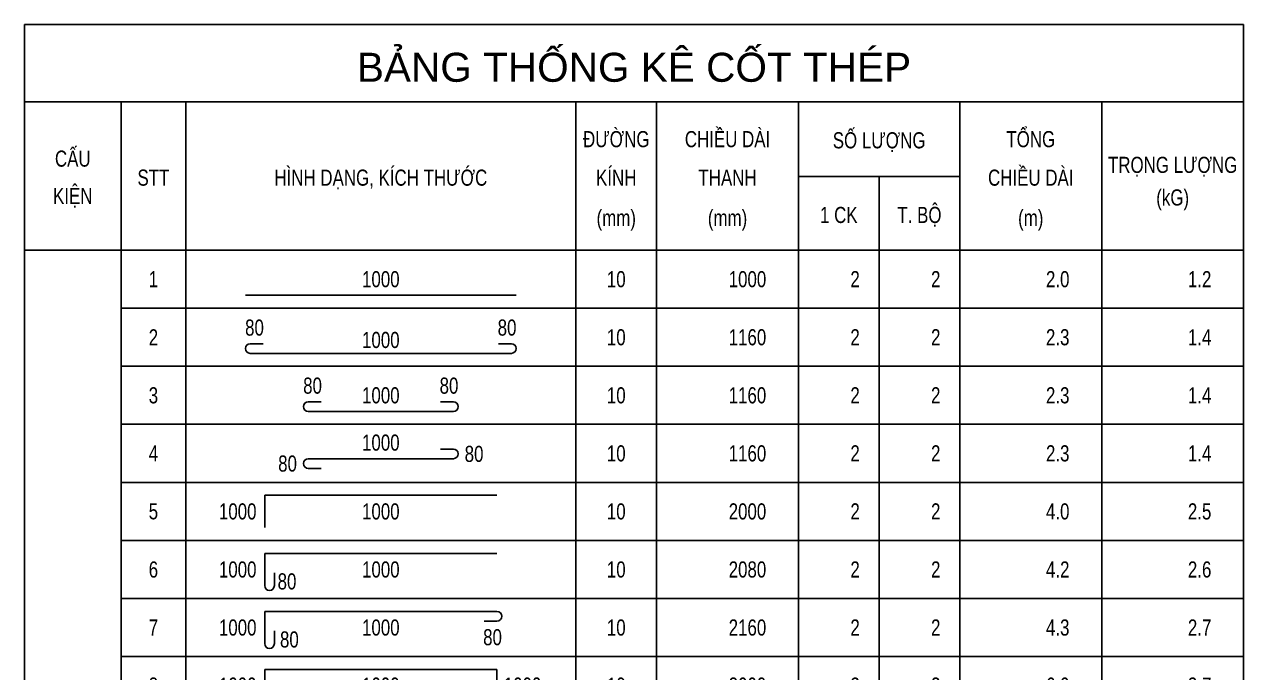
# Model space of a CAD drawing. Header units: millimetres. Extents: x -2123450 to -961021, y -260876 to 649159.
# Drawn here: x -1221121 to -1220932, y 632421.9 to 632522.4 of the extents above; entities that cross this region are included whole.
import ezdxf
from ezdxf.enums import TextEntityAlignment as Align

# ---------------------------------------------------------------- set-up
doc = ezdxf.new("R2010")
doc.units = ezdxf.units.MM
doc.header["$LTSCALE"] = 1000
doc.header["$MEASUREMENT"] = 0
doc.layers.get('0').update_dxf_attribs({"linetype": 'CONTINUOUS'})
for name, color, linetype in [('KCS_STEEL', 4, 'CONTINUOUS'), ('KCS_TEXT_TK', 2, 'CONTINUOUS'), ('KCS_THONGKE', 5, 'CONTINUOUS')]:
    doc.layers.add(name, color=color, linetype=linetype)
doc.styles.add('KCS_BIGTEXT', font='arial.ttf', dxfattribs={"width": 0.75})
doc.styles.add('KCS_SMTEXT', font='arial.ttf', dxfattribs={"width": 0.7})

# ---------------------------------------------------------------- blocks, each defined once
blk = doc.blocks.new('TK_2')
at = {"layer": 'KCS_STEEL'}
blk.add_line((19.25, 2), (61.25, 2), dxfattribs=at)
at = {"layer": 'KCS_TEXT_TK'}
for p, q in [((-15, 0), (-15, 9)), ((0, 0), (0, 9)), ((10, 0), (10, 9)), ((70.5, 0), (70.5, 9)), ((83, 0), (83, 9)), ((105, 0), (105, 9)), ((117.5, 0), (117.5, 9)), ((130, 0), (130, 9)), ((152, 0), (152, 9)), ((174, 0), (174, 9))]:
    blk.add_line(p, q, dxfattribs=at)
at = {"layer": 'KCS_THONGKE'}
blk.add_line((0, 0), (174, 0), dxfattribs=at)
at = {"layer": 'KCS_TEXT_TK', "style": 'KCS_SMTEXT', "width": 0.75}
for tag, p in [('SH', (5, 4.5)), ('L2', (40.25, 4.5)), ('DK', (76.75, 4.5))]:
    blk.add_attdef(tag, text='', height=2.5, dxfattribs=at).set_placement(p, align=Align.MIDDLE)
for tag, p in [('DAI', (100, 4.5)), ('SL1', (114.5, 4.5)), ('SLA', (127, 4.5)), ('DT', (147, 4.5)), ('TL', (169, 4.5))]:
    blk.add_attdef(tag, text='', height=2.5, dxfattribs=at).set_placement(p, align=Align.MIDDLE_RIGHT)
blk = doc.blocks.new('TK_3')
at = {"layer": 'KCS_STEEL'}
for p, q in [((22, 3.5), (20, 3.5)), ((20, 2), (60.5, 2)), ((60.5, 3.5), (58.5, 3.5))]:
    blk.add_line(p, q, dxfattribs=at)
for centre, start, end in [((20, 2.75), 90, 270), ((60.5, 2.75), 270, 90)]:
    blk.add_arc(centre, 0.75, start, end, dxfattribs=at)
at = {"layer": 'KCS_TEXT_TK'}
for p, q in [((-15, 0), (-15, 9)), ((0, 0), (0, 9)), ((10, 0), (10, 9)), ((70.5, 0), (70.5, 9)), ((83, 0), (83, 9)), ((105, 0), (105, 9)), ((117.5, 0), (117.5, 9)), ((130, 0), (130, 9)), ((152, 0), (152, 9)), ((174, 0), (174, 9))]:
    blk.add_line(p, q, dxfattribs=at)
at = {"layer": 'KCS_THONGKE'}
blk.add_line((174, 0), (0, 0), dxfattribs=at)
at = {"layer": 'KCS_TEXT_TK', "style": 'KCS_SMTEXT', "width": 0.75}
for tag, p in [('SH', (5, 4.5)), ('M', (20.67, 6)), ('M', (59.83, 6)), ('DK', (76.75, 4.5)), ('L2', (40.25, 4.08))]:
    blk.add_attdef(tag, text='', height=2.5, dxfattribs=at).set_placement(p, align=Align.MIDDLE)
for tag, p in [('DAI', (100, 4.5)), ('SL1', (114.5, 4.5)), ('SLA', (127, 4.5)), ('DT', (147, 4.5)), ('TL', (169, 4.5))]:
    blk.add_attdef(tag, text='', height=2.5, dxfattribs=at).set_placement(p, align=Align.MIDDLE_RIGHT)
blk = doc.blocks.new('TK_4')
at = {"layer": 'KCS_STEEL'}
for p, q in [((31, 3.5), (29, 3.5)), ((29, 2), (51.5, 2)), ((51.5, 3.5), (49.5, 3.5))]:
    blk.add_line(p, q, dxfattribs=at)
for centre, start, end in [((29, 2.75), 90, 270), ((51.5, 2.75), 270, 90)]:
    blk.add_arc(centre, 0.75, start, end, dxfattribs=at)
at = {"layer": 'KCS_TEXT_TK'}
for p, q in [((-15, 0), (-15, 9)), ((0, 0), (0, 9)), ((10, 0), (10, 9)), ((70.5, 0), (70.5, 9)), ((83, 0), (83, 9)), ((105, 0), (105, 9)), ((117.5, 0), (117.5, 9)), ((130, 0), (130, 9)), ((152, 0), (152, 9)), ((174, 0), (174, 9))]:
    blk.add_line(p, q, dxfattribs=at)
at = {"layer": 'KCS_THONGKE'}
blk.add_line((0, 0), (174, 0), dxfattribs=at)
at = {"layer": 'KCS_TEXT_TK', "style": 'KCS_SMTEXT', "width": 0.75}
for tag, p in [('SH', (5, 4.5)), ('M', (29.67, 6)), ('L2', (40.25, 4.5)), ('M', (50.83, 6)), ('DK', (76.75, 4.5))]:
    blk.add_attdef(tag, text='', height=2.5, dxfattribs=at).set_placement(p, align=Align.MIDDLE)
for tag, p in [('DAI', (100, 4.5)), ('SL1', (114.5, 4.5)), ('SLA', (127, 4.5)), ('DT', (147, 4.5)), ('TL', (169, 4.5))]:
    blk.add_attdef(tag, text='', height=2.5, dxfattribs=at).set_placement(p, align=Align.MIDDLE_RIGHT)
blk = doc.blocks.new('TK_5')
at = {"layer": 'KCS_STEEL'}
for p, q in [((51.5, 5.17), (49.5, 5.17)), ((29, 3.67), (51.5, 3.67)), ((31, 2.17), (29, 2.17))]:
    blk.add_line(p, q, dxfattribs=at)
for centre, start, end in [((51.5, 4.42), 270, 90), ((29, 2.92), 90, 270)]:
    blk.add_arc(centre, 0.75, start, end, dxfattribs=at)
at = {"layer": 'KCS_TEXT_TK'}
for p, q in [((-15, 0), (-15, 9)), ((0, 0), (0, 9)), ((10, 0), (10, 9)), ((70.5, 0), (70.5, 9)), ((83, 0), (83, 9)), ((105, 0), (105, 9)), ((117.5, 0), (117.5, 9)), ((130, 0), (130, 9)), ((152, 0), (152, 9)), ((174, 0), (174, 9))]:
    blk.add_line(p, q, dxfattribs=at)
at = {"layer": 'KCS_THONGKE'}
blk.add_line((0, 0), (174, 0), dxfattribs=at)
at = {"layer": 'KCS_TEXT_TK', "style": 'KCS_SMTEXT', "width": 0.75}
for tag, p in [('SH', (5, 4.5)), ('L2', (40.25, 6.17)), ('DK', (76.75, 4.5))]:
    blk.add_attdef(tag, text='', height=2.5, dxfattribs=at).set_placement(p, align=Align.MIDDLE)
blk.add_attdef('M', text='', height=2.5, dxfattribs=at).set_placement((53.25, 4.42), align=Align.MIDDLE_LEFT)
for tag, p in [('DAI', (100, 4.5)), ('SL1', (114.5, 4.5)), ('SLA', (127, 4.5)), ('DT', (147, 4.5)), ('TL', (169, 4.5)), ('M', (27.25, 2.92))]:
    blk.add_attdef(tag, text='', height=2.5, dxfattribs=at).set_placement(p, align=Align.MIDDLE_RIGHT)
blk = doc.blocks.new('TK_6')
at = {"layer": 'KCS_STEEL'}
for p, q in [((22.25, 2), (22.25, 7)), ((22.25, 7), (58.25, 7))]:
    blk.add_line(p, q, dxfattribs=at)
at = {"layer": 'KCS_TEXT_TK'}
for p, q in [((-15, 0), (-15, 9)), ((0, 0), (0, 9)), ((10, 0), (10, 9)), ((70.5, 0), (70.5, 9)), ((83, 0), (83, 9)), ((105, 0), (105, 9)), ((117.5, 0), (117.5, 9)), ((130, 0), (130, 9)), ((152, 0), (152, 9)), ((174, 0), (174, 9))]:
    blk.add_line(p, q, dxfattribs=at)
at = {"layer": 'KCS_THONGKE'}
blk.add_line((0, 0), (174, 0), dxfattribs=at)
at = {"layer": 'KCS_TEXT_TK', "style": 'KCS_SMTEXT', "width": 0.75}
for tag, p in [('SH', (5, 4.5)), ('L2', (40.25, 4.5)), ('DK', (76.75, 4.5))]:
    blk.add_attdef(tag, text='', height=2.5, dxfattribs=at).set_placement(p, align=Align.MIDDLE)
for tag, p in [('L1', (20.98, 4.5)), ('DAI', (100, 4.5)), ('SL1', (114.5, 4.5)), ('SLA', (127, 4.5)), ('DT', (147, 4.5)), ('TL', (169, 4.5))]:
    blk.add_attdef(tag, text='', height=2.5, dxfattribs=at).set_placement(p, align=Align.MIDDLE_RIGHT)
blk = doc.blocks.new('TK_7')
at = {"layer": 'KCS_STEEL'}
for p, q in [((22.25, 7), (58.25, 7)), ((22.25, 2), (22.25, 7)), ((23.75, 4), (23.75, 2))]:
    blk.add_line(p, q, dxfattribs=at)
blk.add_arc((23, 2), 0.75, 180, 0, dxfattribs=at)
at = {"layer": 'KCS_TEXT_TK'}
for p, q in [((-15, 0), (-15, 9)), ((0, 0), (0, 9)), ((10, 0), (10, 9)), ((70.5, 0), (70.5, 9)), ((83, 0), (83, 9)), ((105, 0), (105, 9)), ((117.5, 0), (117.5, 9)), ((130, 0), (130, 9)), ((152, 0), (152, 9)), ((174, 0), (174, 9))]:
    blk.add_line(p, q, dxfattribs=at)
at = {"layer": 'KCS_THONGKE'}
blk.add_line((0, 0), (174, 0), dxfattribs=at)
at = {"layer": 'KCS_TEXT_TK', "style": 'KCS_SMTEXT', "width": 0.75}
for tag, p in [('SH', (5, 4.5)), ('L2', (40.25, 4.5)), ('DK', (76.75, 4.5))]:
    blk.add_attdef(tag, text='', height=2.5, dxfattribs=at).set_placement(p, align=Align.MIDDLE)
for tag, p in [('L1', (20.98, 4.5)), ('DAI', (100, 4.5)), ('SL1', (114.5, 4.5)), ('SLA', (127, 4.5)), ('DT', (147, 4.5)), ('TL', (169, 4.5))]:
    blk.add_attdef(tag, text='', height=2.5, dxfattribs=at).set_placement(p, align=Align.MIDDLE_RIGHT)
blk.add_attdef('M', text='', height=2.5, dxfattribs=at).set_placement((24.25, 2.65), align=Align.MIDDLE_LEFT)
blk = doc.blocks.new('TK_8')
at = {"layer": 'KCS_STEEL'}
for p, q in [((22.25, 2), (22.25, 7)), ((22.25, 7), (58.25, 7)), ((23.75, 4), (23.75, 2)), ((58.25, 5.5), (56.25, 5.5))]:
    blk.add_line(p, q, dxfattribs=at)
for centre, start, end in [((58.25, 6.25), 270, 90), ((23, 2), 180, 0)]:
    blk.add_arc(centre, 0.75, start, end, dxfattribs=at)
at = {"layer": 'KCS_TEXT_TK'}
for p, q in [((-15, 0), (-15, 9)), ((0, 0), (0, 9)), ((10, 0), (10, 9)), ((70.5, 0), (70.5, 9)), ((83, 0), (83, 9)), ((105, 0), (105, 9)), ((117.5, 0), (117.5, 9)), ((130, 0), (130, 9)), ((152, 0), (152, 9)), ((174, 0), (174, 9))]:
    blk.add_line(p, q, dxfattribs=at)
at = {"layer": 'KCS_THONGKE'}
blk.add_line((174, 0), (0, 0), dxfattribs=at)
at = {"layer": 'KCS_TEXT_TK', "style": 'KCS_SMTEXT', "width": 0.75}
for tag, p in [('SH', (5, 4.5)), ('L2', (40.25, 4.5)), ('DK', (76.75, 4.5))]:
    blk.add_attdef(tag, text='', height=2.5, dxfattribs=at).set_placement(p, align=Align.MIDDLE)
for tag, p in [('L1', (20.98, 4.5)), ('DAI', (100, 4.5)), ('SL1', (114.5, 4.5)), ('SLA', (127, 4.5)), ('DT', (147, 4.5)), ('TL', (169, 4.5))]:
    blk.add_attdef(tag, text='', height=2.5, dxfattribs=at).set_placement(p, align=Align.MIDDLE_RIGHT)
blk.add_attdef('M', text='', height=2.5, dxfattribs=at).set_placement((24.63, 2.65), align=Align.MIDDLE_LEFT)
blk.add_attdef('M', text='', height=2.5, dxfattribs=at).set_placement((57.58, 3), align=Align.MIDDLE_CENTER)
blk = doc.blocks.new('TK_9')
at = {"layer": 'KCS_STEEL'}
for p, q in [((22.25, 7), (58.25, 7)), ((22.25, 2), (22.25, 7)), ((58.25, 7), (58.25, 2))]:
    blk.add_line(p, q, dxfattribs=at)
at = {"layer": 'KCS_TEXT_TK'}
for p, q in [((-15, 0), (-15, 9)), ((0, 0), (0, 9)), ((10, 0), (10, 9)), ((70.5, 0), (70.5, 9)), ((83, 0), (83, 9)), ((105, 0), (105, 9)), ((117.5, 0), (117.5, 9)), ((130, 0), (130, 9)), ((152, 0), (152, 9)), ((174, 0), (174, 9))]:
    blk.add_line(p, q, dxfattribs=at)
at = {"layer": 'KCS_THONGKE'}
blk.add_line((174, 0), (0, 0), dxfattribs=at)
at = {"layer": 'KCS_TEXT_TK', "style": 'KCS_SMTEXT', "width": 0.75}
for tag, p in [('SH', (5, 4.5)), ('L2', (40.25, 4.5)), ('DK', (76.75, 4.5))]:
    blk.add_attdef(tag, text='', height=2.5, dxfattribs=at).set_placement(p, align=Align.MIDDLE)
for tag, p in [('L1', (20.98, 4.5)), ('DAI', (100, 4.5)), ('SL1', (114.5, 4.5)), ('SLA', (127, 4.5)), ('DT', (147, 4.5)), ('TL', (169, 4.5))]:
    blk.add_attdef(tag, text='', height=2.5, dxfattribs=at).set_placement(p, align=Align.MIDDLE_RIGHT)
blk.add_attdef('L3', text='', height=2.5, dxfattribs=at).set_placement((59.31, 4.5), align=Align.MIDDLE_LEFT)
blk = doc.blocks.new('THONGKE_TITLE')
at = {"layer": 'KCS_TEXT_TK'}
for p, q in [((0, -35), (0, 0)), ((0, 0), (189, 0)), ((189, 0), (189, -35)), ((0, -12), (189, -12)), ((15, -35), (15, -12)), ((25, -35), (25, -12)), ((85.5, -12), (85.5, -35)), ((98, -12), (98, -35)), ((120, -12), (120, -35)), ((145, -12), (145, -35)), ((167, -12), (167, -35)), ((120, -23.56), (145, -23.56)), ((132.5, -23.56), (132.5, -35)), ((0, -35), (189, -35))]:
    blk.add_line(p, q, dxfattribs=at)
at = {"layer": 'KCS_TEXT_TK', "color": 4, "style": 'KCS_BIGTEXT'}
blk.add_text('BẢNG THỐNG KÊ CỐT THÉP', height=4.5, dxfattribs=at).set_placement((94.5, -6), align=Align.MIDDLE)
at = {"layer": 'KCS_TEXT_TK', "style": 'KCS_SMTEXT', "width": 0.75}
for s, p in [('ĐƯỜNG', (91.75, -19.04)), ('CHIỀU DÀI', (109, -19.04)), ('SỐ LƯỢNG', (132.5, -19.22)), ('TỔNG', (156, -19.04)), ('CẤU', (7.5, -22.06)), ('TRỌNG LƯỢNG', (178, -23.03)), ('STT', (20, -25.01)), ('HÌNH DẠNG, KÍCH THƯỚC', (55.25, -25.01)), ('KÍNH', (91.75, -25.01)), ('THANH', (109, -25.01)), ('CHIỀU DÀI', (156, -25.01)), ('KIỆN', (7.5, -27.84)), ('(kG)', (178, -28.08)), ('1 CK', (126.25, -30.79)), ('T. BỘ', (138.75, -30.79)), ('(mm)', (91.75, -31.24)), ('(mm)', (109, -31.24)), ('(m)', (156, -31.24))]:
    blk.add_text(s, height=2.5, dxfattribs=at).set_placement(p, align=Align.CENTER)

msp = doc.modelspace()

# ---------------------------------------------------------------- linework, layer by layer
at = {"layer": 'KCS_TEXT_TK', "color": 38}
for p, q in [((-1221120.97, 631776.4), (-1221120.97, 632487.4)), ((-1221105.97, 631776.4), (-1221105.97, 632487.4)), ((-1221095.97, 631776.4), (-1221095.97, 632487.4)), ((-1221035.47, 632487.4), (-1221035.47, 631776.4)), ((-1221022.97, 632487.4), (-1221022.97, 631776.4)), ((-1221000.97, 632487.4), (-1221000.97, 631776.4)), ((-1220988.47, 632487.4), (-1220988.47, 631776.4)), ((-1220975.97, 632487.4), (-1220975.97, 631776.4)), ((-1220953.97, 632487.4), (-1220953.97, 631776.4)), ((-1220931.97, 632487.4), (-1220931.97, 631776.4))]:
    msp.add_line(p, q, dxfattribs=at)
at = {"layer": 'KCS_TEXT_TK'}
msp.add_line((-1221120.97, 632487.4), (-1220931.97, 632487.4), dxfattribs=at)
at = {"layer": 'KCS_THONGKE', "color": 38}
for p, q in [((-1221105.97, 632478.4), (-1221095.97, 632478.4)), ((-1221105.97, 632478.4), (-1221095.97, 632478.4)), ((-1221035.47, 632478.4), (-1220931.97, 632478.4)), ((-1221035.47, 632478.4), (-1220931.97, 632478.4)), ((-1221105.97, 632469.4), (-1221095.97, 632469.4)), ((-1221035.47, 632469.4), (-1220931.97, 632469.4)), ((-1221105.97, 632460.4), (-1221095.97, 632460.4)), ((-1221035.47, 632460.4), (-1220931.97, 632460.4)), ((-1221105.97, 632451.4), (-1221095.97, 632451.4)), ((-1221035.47, 632451.4), (-1220931.97, 632451.4)), ((-1221105.97, 632442.4), (-1221095.97, 632442.4)), ((-1221035.47, 632442.4), (-1220931.97, 632442.4)), ((-1221105.97, 632433.4), (-1221095.97, 632433.4)), ((-1221035.47, 632433.4), (-1220931.97, 632433.4)), ((-1221105.97, 632424.4), (-1221095.97, 632424.4)), ((-1221035.47, 632424.4), (-1220931.97, 632424.4))]:
    msp.add_line(p, q, dxfattribs=at)

# ---------------------------------------------------------------- block references
msp.add_blockref('THONGKE_TITLE', (-1221120.97, 632522.4))
for name, p, values in [('TK_2', (-1221105.97, 632478.4), {'L2': '1000', 'TL': '1.2', 'DT': '2.0', 'SLA': '2', 'SL1': '2', 'DAI': '1000', 'DK': '10', 'SH': '1'}), ('TK_6', (-1221105.97, 632442.4), {'L1': '1000', 'L2': '1000', 'SH': '5', 'DAI': '2000', 'DK': '10', 'SL1': '2', 'SLA': '2', 'TL': '2.5', 'DT': '4.0'}), ('TK_7', (-1221105.97, 632433.4), {'SH': '6', 'L1': '1000', 'L2': '1000', 'M': '80', 'DAI': '2080', 'DK': '10', 'SLA': '2', 'SL1': '2', 'DT': '4.2', 'TL': '2.6'}), ('TK_9', (-1221105.97, 632415.4), {'SH': '8', 'L1': '1000', 'L2': '1000', 'L3': '1000', 'DK': '10', 'DAI': '3000', 'SL1': '2', 'SLA': '2', 'DT': '6.0', 'TL': '3.7'})]:
    msp.add_blockref(name, p).add_auto_attribs(values)
ref = msp.add_blockref('TK_3', (-1221105.97, 632469.4))
ref.add_attrib('SH', '2', dxfattribs={"layer": 'KCS_TEXT_TK', "height": 2.5, "style": 'KCS_SMTEXT', "width": 0.75}).set_placement((-1221100.97, 632473.9), align=Align.MIDDLE)
ref.add_attrib('M', '80', dxfattribs={"layer": 'KCS_TEXT_TK', "height": 2.5, "style": 'KCS_SMTEXT', "width": 0.75}).set_placement((-1221085.3, 632475.4), align=Align.MIDDLE)
ref.add_attrib('L2', '1000', dxfattribs={"layer": 'KCS_TEXT_TK', "height": 2.5, "style": 'KCS_SMTEXT', "width": 0.75}).set_placement((-1221065.72, 632473.48), align=Align.MIDDLE)
ref.add_attrib('M', '80', dxfattribs={"layer": 'KCS_TEXT_TK', "height": 2.5, "style": 'KCS_SMTEXT', "width": 0.75}).set_placement((-1221046.15, 632475.4), align=Align.MIDDLE)
ref.add_attrib('DK', '10', dxfattribs={"layer": 'KCS_TEXT_TK', "height": 2.5, "style": 'KCS_SMTEXT', "width": 0.75}).set_placement((-1221029.22, 632473.9), align=Align.MIDDLE)
ref.add_attrib('DAI', '1160', dxfattribs={"layer": 'KCS_TEXT_TK', "height": 2.5, "style": 'KCS_SMTEXT', "width": 0.75}).set_placement((-1221005.97, 632473.9), align=Align.MIDDLE_RIGHT)
ref.add_attrib('SL1', '2', dxfattribs={"layer": 'KCS_TEXT_TK', "height": 2.5, "style": 'KCS_SMTEXT', "width": 0.75}).set_placement((-1220991.47, 632473.9), align=Align.MIDDLE_RIGHT)
ref.add_attrib('SLA', '2', dxfattribs={"layer": 'KCS_TEXT_TK', "height": 2.5, "style": 'KCS_SMTEXT', "width": 0.75}).set_placement((-1220978.97, 632473.9), align=Align.MIDDLE_RIGHT)
ref.add_attrib('DT', '2.3', dxfattribs={"layer": 'KCS_TEXT_TK', "height": 2.5, "style": 'KCS_SMTEXT', "width": 0.75}).set_placement((-1220958.97, 632473.9), align=Align.MIDDLE_RIGHT)
ref.add_attrib('TL', '1.4', dxfattribs={"layer": 'KCS_TEXT_TK', "height": 2.5, "style": 'KCS_SMTEXT', "width": 0.75}).set_placement((-1220936.97, 632473.9), align=Align.MIDDLE_RIGHT)
ref = msp.add_blockref('TK_4', (-1221105.97, 632460.4))
ref.add_attrib('SH', '3', dxfattribs={"layer": 'KCS_TEXT_TK', "height": 2.5, "style": 'KCS_SMTEXT', "width": 0.75}).set_placement((-1221100.97, 632464.9), align=Align.MIDDLE)
ref.add_attrib('M', '80', dxfattribs={"layer": 'KCS_TEXT_TK', "height": 2.5, "style": 'KCS_SMTEXT', "width": 0.75}).set_placement((-1221076.3, 632466.4), align=Align.MIDDLE)
ref.add_attrib('M', '80', dxfattribs={"layer": 'KCS_TEXT_TK', "height": 2.5, "style": 'KCS_SMTEXT', "width": 0.75}).set_placement((-1221055.15, 632466.4), align=Align.MIDDLE)
ref.add_attrib('L2', '1000', dxfattribs={"layer": 'KCS_TEXT_TK', "height": 2.5, "style": 'KCS_SMTEXT', "width": 0.75}).set_placement((-1221065.72, 632464.9), align=Align.MIDDLE)
ref.add_attrib('DK', '10', dxfattribs={"layer": 'KCS_TEXT_TK', "height": 2.5, "style": 'KCS_SMTEXT', "width": 0.75}).set_placement((-1221029.22, 632464.9), align=Align.MIDDLE)
ref.add_attrib('SL1', '2', dxfattribs={"layer": 'KCS_TEXT_TK', "height": 2.5, "style": 'KCS_SMTEXT', "width": 0.75}).set_placement((-1220991.47, 632464.9), align=Align.MIDDLE_RIGHT)
ref.add_attrib('DAI', '1160', dxfattribs={"layer": 'KCS_TEXT_TK', "height": 2.5, "style": 'KCS_SMTEXT', "width": 0.75}).set_placement((-1221005.97, 632464.9), align=Align.MIDDLE_RIGHT)
ref.add_attrib('DT', '2.3', dxfattribs={"layer": 'KCS_TEXT_TK', "height": 2.5, "style": 'KCS_SMTEXT', "width": 0.75}).set_placement((-1220958.97, 632464.9), align=Align.MIDDLE_RIGHT)
ref.add_attrib('SLA', '2', dxfattribs={"layer": 'KCS_TEXT_TK', "height": 2.5, "style": 'KCS_SMTEXT', "width": 0.75}).set_placement((-1220978.97, 632464.9), align=Align.MIDDLE_RIGHT)
ref.add_attrib('TL', '1.4', dxfattribs={"layer": 'KCS_TEXT_TK', "height": 2.5, "style": 'KCS_SMTEXT', "width": 0.75}).set_placement((-1220936.97, 632464.9), align=Align.MIDDLE_RIGHT)
ref = msp.add_blockref('TK_5', (-1221105.97, 632451.4))
ref.add_attrib('L2', '1000', dxfattribs={"layer": 'KCS_TEXT_TK', "height": 2.5, "style": 'KCS_SMTEXT', "width": 0.75}).set_placement((-1221065.72, 632457.57), align=Align.MIDDLE)
ref.add_attrib('SH', '4', dxfattribs={"layer": 'KCS_TEXT_TK', "height": 2.5, "style": 'KCS_SMTEXT', "width": 0.75}).set_placement((-1221100.97, 632455.9), align=Align.MIDDLE)
ref.add_attrib('M', '80', dxfattribs={"layer": 'KCS_TEXT_TK', "height": 2.5, "style": 'KCS_SMTEXT', "width": 0.75}).set_placement((-1221078.72, 632454.32), align=Align.MIDDLE_RIGHT)
ref.add_attrib('M', '80', dxfattribs={"layer": 'KCS_TEXT_TK', "height": 2.5, "style": 'KCS_SMTEXT', "width": 0.75}).set_placement((-1221052.72, 632455.82), align=Align.MIDDLE_LEFT)
ref.add_attrib('DK', '10', dxfattribs={"layer": 'KCS_TEXT_TK', "height": 2.5, "style": 'KCS_SMTEXT', "width": 0.75}).set_placement((-1221029.22, 632455.9), align=Align.MIDDLE)
ref.add_attrib('DAI', '1160', dxfattribs={"layer": 'KCS_TEXT_TK', "height": 2.5, "style": 'KCS_SMTEXT', "width": 0.75}).set_placement((-1221005.97, 632455.9), align=Align.MIDDLE_RIGHT)
ref.add_attrib('SL1', '2', dxfattribs={"layer": 'KCS_TEXT_TK', "height": 2.5, "style": 'KCS_SMTEXT', "width": 0.75}).set_placement((-1220991.47, 632455.9), align=Align.MIDDLE_RIGHT)
ref.add_attrib('SLA', '2', dxfattribs={"layer": 'KCS_TEXT_TK', "height": 2.5, "style": 'KCS_SMTEXT', "width": 0.75}).set_placement((-1220978.97, 632455.9), align=Align.MIDDLE_RIGHT)
ref.add_attrib('DT', '2.3', dxfattribs={"layer": 'KCS_TEXT_TK', "height": 2.5, "style": 'KCS_SMTEXT', "width": 0.75}).set_placement((-1220958.97, 632455.9), align=Align.MIDDLE_RIGHT)
ref.add_attrib('TL', '1.4', dxfattribs={"layer": 'KCS_TEXT_TK', "height": 2.5, "style": 'KCS_SMTEXT', "width": 0.75}).set_placement((-1220936.97, 632455.9), align=Align.MIDDLE_RIGHT)
ref = msp.add_blockref('TK_8', (-1221105.97, 632424.4))
ref.add_attrib('SH', '7', dxfattribs={"layer": 'KCS_TEXT_TK', "height": 2.5, "style": 'KCS_SMTEXT', "width": 0.75}).set_placement((-1221100.97, 632428.9), align=Align.MIDDLE)
ref.add_attrib('L1', '1000', dxfattribs={"layer": 'KCS_TEXT_TK', "height": 2.5, "style": 'KCS_SMTEXT', "width": 0.75}).set_placement((-1221084.99, 632428.9), align=Align.MIDDLE_RIGHT)
ref.add_attrib('M', '80', dxfattribs={"layer": 'KCS_TEXT_TK', "height": 2.5, "style": 'KCS_SMTEXT', "width": 0.75}).set_placement((-1221048.4, 632427.4), align=Align.MIDDLE_CENTER)
ref.add_attrib('M', '80', dxfattribs={"layer": 'KCS_TEXT_TK', "height": 2.5, "style": 'KCS_SMTEXT', "width": 0.75}).set_placement((-1221081.35, 632427.05), align=Align.MIDDLE_LEFT)
ref.add_attrib('L2', '1000', dxfattribs={"layer": 'KCS_TEXT_TK', "height": 2.5, "style": 'KCS_SMTEXT', "width": 0.75}).set_placement((-1221065.72, 632428.9), align=Align.MIDDLE)
ref.add_attrib('SLA', '2', dxfattribs={"layer": 'KCS_TEXT_TK', "height": 2.5, "style": 'KCS_SMTEXT', "width": 0.75}).set_placement((-1220978.97, 632428.9), align=Align.MIDDLE_RIGHT)
ref.add_attrib('SL1', '2', dxfattribs={"layer": 'KCS_TEXT_TK', "height": 2.5, "style": 'KCS_SMTEXT', "width": 0.75}).set_placement((-1220991.47, 632428.9), align=Align.MIDDLE_RIGHT)
ref.add_attrib('DAI', '2160', dxfattribs={"layer": 'KCS_TEXT_TK', "height": 2.5, "style": 'KCS_SMTEXT', "width": 0.75}).set_placement((-1221005.97, 632428.9), align=Align.MIDDLE_RIGHT)
ref.add_attrib('DK', '10', dxfattribs={"layer": 'KCS_TEXT_TK', "height": 2.5, "style": 'KCS_SMTEXT', "width": 0.75}).set_placement((-1221029.22, 632428.9), align=Align.MIDDLE)
ref.add_attrib('TL', '2.7', dxfattribs={"layer": 'KCS_TEXT_TK', "height": 2.5, "style": 'KCS_SMTEXT', "width": 0.75}).set_placement((-1220936.97, 632428.9), align=Align.MIDDLE_RIGHT)
ref.add_attrib('DT', '4.3', dxfattribs={"layer": 'KCS_TEXT_TK', "height": 2.5, "style": 'KCS_SMTEXT', "width": 0.75}).set_placement((-1220958.97, 632428.9), align=Align.MIDDLE_RIGHT)

doc.saveas('drawing.dxf')
